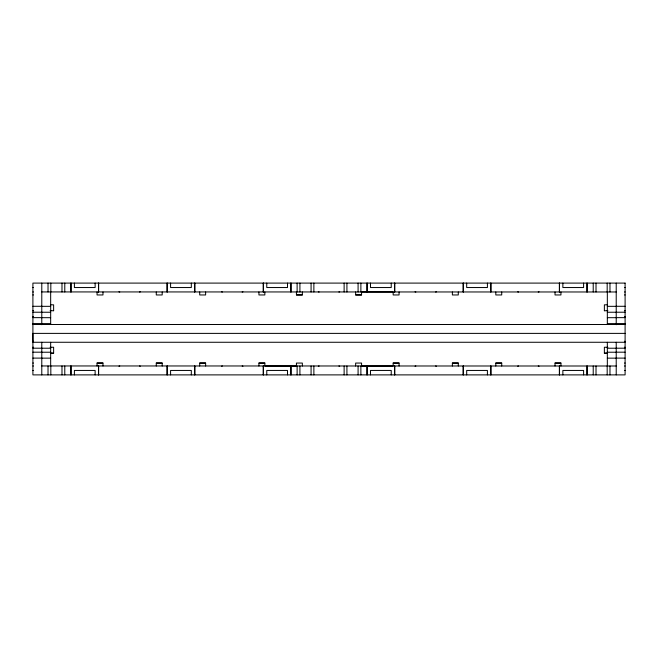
<?xml version="1.0" encoding="UTF-8"?>
<svg xmlns="http://www.w3.org/2000/svg" width="658" height="658" viewBox="0 0 658 658"><rect width="100%" height="100%" fill="white"/><g stroke="black" fill="none" stroke-linecap="round" stroke-linejoin="round"><path stroke-width="0.99" d="M32.9 287.538L33.459 287.538M624.541 287.538L625.1 287.538M32.9 291.979L33.459 291.979M41.783 291.93L616.217 291.979M624.541 291.979L625.1 291.979M296.429 294.916L302.351 294.916M355.649 294.916L361.571 294.916M32.9 294.94L33.459 294.94M624.541 294.94L625.1 294.94M50.666 304.81L53.627 304.827L53.627 310.749M607.334 304.81L604.373 304.827L604.373 310.749M32.9 306.291L41.783 306.291M616.217 306.291L625.1 306.291M41.783 306.332L50.666 306.332M607.334 306.332L616.217 306.332M32.9 310.708L33.459 310.708M50.115 310.708L50.666 310.708M51.036 310.732L53.627 310.732M604.373 310.732L606.964 310.732M607.334 310.708L607.885 310.708M624.541 310.708L625.1 310.708M32.9 312.213L50.666 312.254M607.334 312.254L625.1 312.213M32.9 316.63L33.459 316.63M624.541 316.63L625.1 316.63M32.9 317.641L41.783 317.641M616.217 317.641L625.1 317.641M41.783 317.682L50.666 317.682M607.334 317.682L616.217 317.682M32.9 323.563L41.783 323.563M616.217 323.563L625.1 323.563M41.783 323.604L50.666 323.604M607.334 323.604L616.217 323.604M32.9 324.501L625.1 324.501M625.1 333.384L32.9 333.384L32.9 342.267L625.1 342.267M32.9 341.305L33.459 341.305M624.541 341.305L625.1 341.305M32.9 347.227L33.459 347.227M50.115 347.227L50.666 347.227M51.036 347.251L53.627 347.251L53.627 353.19L50.666 353.19L53.627 353.173M606.964 347.268L604.373 347.251L604.373 353.19L607.334 353.19L604.373 353.173M607.334 347.227L607.885 347.227M624.541 347.227L625.1 347.227M32.9 348.189L50.666 348.238M607.334 348.238L625.1 348.189M32.9 352.186L41.783 352.186M616.217 352.186L625.1 352.186M41.783 352.227L50.666 352.227M607.334 352.227L616.217 352.227M32.9 358.108L41.783 358.108M616.217 358.108L625.1 358.108M41.783 358.149L50.666 358.149M607.334 358.149L616.217 358.149M32.9 363.043L33.459 363.043M97.055 366.021L97.055 363.043L102.977 363.043L102.977 366.021M156.275 366.021L156.275 363.043L162.197 363.043L162.197 366.021M199.703 366.021L199.703 363.043L205.625 363.043L205.625 366.021M258.923 366.021L258.923 363.043L264.845 363.043L264.845 366.021L296.429 366.045L296.429 363.06L302.351 363.06L302.351 366.045M355.649 366.045L355.649 363.06L361.571 363.06L361.571 366.045L393.155 366.021L393.155 363.043L399.077 363.043L399.077 366.021M452.375 366.021L452.375 363.043L458.297 363.043L458.297 366.021M495.803 366.021L495.803 363.043L501.725 363.043L501.725 366.021M555.023 366.021L555.023 363.043L560.945 363.043L560.945 366.021M624.541 363.043L625.1 363.043M97.055 363.06L102.977 363.06M156.275 363.06L162.197 363.06M199.703 363.06L205.625 363.06M258.923 363.06L264.845 363.06M393.155 363.06L399.077 363.06M452.375 363.06L458.297 363.06M495.803 363.06L501.725 363.06M555.023 363.06L560.945 363.06M32.9 366.004L33.459 366.004M41.783 365.955L616.217 366.004M624.541 366.004L625.1 366.004M32.9 370.446L33.459 370.446M624.541 370.446L625.1 370.446M616.217 283.096L616.217 324.731M616.217 342.267L616.217 374.887M609.974 283.096L609.974 291.979M609.974 366.004L609.974 374.887M607.334 291.93L607.334 324.55M607.334 342.3L607.334 366.021M607.178 283.096L607.178 291.979M607.178 366.004L607.178 374.887M596.016 283.096L596.016 291.979M596.016 366.004L596.016 374.887M593.22 283.096L593.22 291.979M593.22 366.004L593.22 374.887M587.101 283.096L587.101 291.979M587.101 366.004L587.101 374.887M586.977 283.096L586.977 291.979M586.977 366.004L586.977 374.887M583.597 283.096L583.597 287.538L562.87 287.538L562.87 283.096M583.597 374.887L583.597 370.446L562.87 370.446L562.87 374.887M560.945 291.979L560.945 294.957L555.023 294.957L555.023 291.979M559.489 283.096L559.489 291.979M559.489 366.004L559.489 374.887M559.366 283.096L559.366 291.979M559.366 366.004L559.366 374.887M501.725 291.979L501.725 294.957L495.803 294.957L495.803 291.979M490.917 283.096L490.917 291.979M490.917 366.004L490.917 374.887M490.794 283.096L490.794 291.979M490.794 366.004L490.794 374.887M487.413 283.096L487.413 287.538L466.686 287.538L466.686 283.096M487.413 374.887L487.413 370.446L466.686 370.446L466.686 374.887M463.306 283.096L463.306 291.979M463.306 366.004L463.306 374.887M463.183 283.096L463.183 291.979M463.183 366.004L463.183 374.887M458.297 291.979L458.297 294.957L452.375 294.957L452.375 291.979M399.077 291.979L399.077 294.957L393.155 294.957L393.155 291.979L361.571 291.979L361.571 294.94L355.649 294.94L355.649 291.955M394.734 283.096L394.734 291.979M394.734 366.004L394.734 374.887M394.611 283.096L394.611 291.979M394.611 366.004L394.611 374.887M391.23 283.096L391.23 287.538L370.503 287.538L370.503 283.096M391.23 374.887L391.23 370.446L370.503 370.446L370.503 374.887M367.123 283.096L367.123 291.979M367.123 366.004L367.123 374.887M367 283.096L367 291.979M367 366.004L367 374.887M360.88 283.096L360.88 291.979M360.88 366.004L360.88 374.887M358.084 283.096L358.084 291.979M358.084 366.004L358.084 374.887M346.922 283.096L346.922 291.979M346.922 366.004L346.922 374.887M344.126 283.096L344.126 291.979M344.126 366.004L344.126 374.887M313.874 283.096L313.874 291.979M313.874 366.004L313.874 374.887M311.078 283.096L311.078 291.979M311.078 366.004L311.078 374.887M302.351 291.955L302.351 294.94L296.429 294.94L296.429 291.955M299.916 283.096L299.916 291.979M299.916 366.004L299.916 374.887M297.12 283.096L297.12 291.979M297.12 366.004L297.12 374.887M291 283.096L291 291.979M291 366.004L291 374.887M290.877 283.096L290.877 291.979M290.877 366.004L290.877 374.887M287.497 283.096L287.497 287.538L266.77 287.538L266.77 283.096M287.497 374.887L287.497 370.446L266.77 370.446L266.77 374.887M264.845 291.979L264.845 294.957L258.923 294.957L258.923 291.979M263.389 283.096L263.389 291.979M263.389 366.004L263.389 374.887M263.266 283.096L263.266 291.979M263.266 366.004L263.266 374.887M205.625 291.979L205.625 294.957L199.703 294.957L199.703 291.979M194.817 283.096L194.817 291.979M194.817 366.004L194.817 374.887M194.694 283.096L194.694 291.979M194.694 366.004L194.694 374.887M191.314 283.096L191.314 287.538L170.587 287.538L170.587 283.096M191.314 374.887L191.314 370.446L170.587 370.446L170.587 374.887M167.206 283.096L167.206 291.979M167.206 366.004L167.206 374.887M167.083 283.096L167.083 291.979M167.083 366.004L167.083 374.887M162.197 291.979L162.197 294.957L156.275 294.957L156.275 291.979M102.977 291.979L102.977 294.957L97.055 294.957L97.055 291.979M98.634 283.096L98.634 291.979M98.634 366.004L98.634 374.887M98.511 283.096L98.511 291.979M98.511 366.004L98.511 374.887M95.13 283.096L95.13 287.538L74.403 287.538L74.403 283.096M95.13 374.887L95.13 370.446L74.403 370.446L74.403 374.887M71.023 283.096L71.023 291.979M71.023 366.004L71.023 374.887M70.9 283.096L70.9 291.979M70.9 366.004L70.9 374.887M64.78 283.096L64.78 291.979M64.78 366.004L64.78 374.887M61.984 283.096L61.984 291.979M61.984 366.004L61.984 374.887M50.822 283.096L50.822 291.979M50.822 366.004L50.822 374.887M50.666 291.93L50.666 324.55M50.666 342.3L50.666 366.021M48.026 283.096L48.026 291.979M48.026 366.004L48.026 374.887M41.783 283.096L41.783 324.731M41.783 342.267L41.783 374.887M139.496 366.021A2.221 2.221 0 0 1 140.31 366.177M118.942 366.177A2.221 2.221 0 0 1 119.756 366.021M242.144 366.021A2.221 2.221 0 0 1 242.958 366.177M221.59 366.177A2.221 2.221 0 0 1 222.404 366.021M140.31 291.839A2.221 2.221 0 0 1 139.496 291.996M119.756 291.996A2.221 2.221 0 0 1 118.942 291.839M242.958 291.839A2.221 2.221 0 0 1 242.144 291.996M222.404 291.996A2.221 2.221 0 0 1 221.59 291.839M435.596 366.021A2.221 2.221 0 0 1 436.41 366.177M415.042 366.177A2.221 2.221 0 0 1 415.856 366.021M538.244 366.021A2.221 2.221 0 0 1 539.058 366.177M517.69 366.177A2.221 2.221 0 0 1 518.504 366.021M436.41 291.839A2.221 2.221 0 0 1 435.596 291.996M415.856 291.996A2.221 2.221 0 0 1 415.042 291.839M539.058 291.839A2.221 2.221 0 0 1 538.244 291.996M518.504 291.996A2.221 2.221 0 0 1 517.69 291.839M338.87 366.045A2.221 2.221 0 0 1 339.684 366.202M318.316 366.202A2.221 2.221 0 0 1 319.13 366.045M339.684 291.823A2.221 2.221 0 0 1 338.87 291.979M319.13 291.979A2.221 2.221 0 0 1 318.316 291.823M625.1 283.096L32.9 283.096L32.9 374.887L625.1 374.887L625.1 283.096"/></g></svg>
